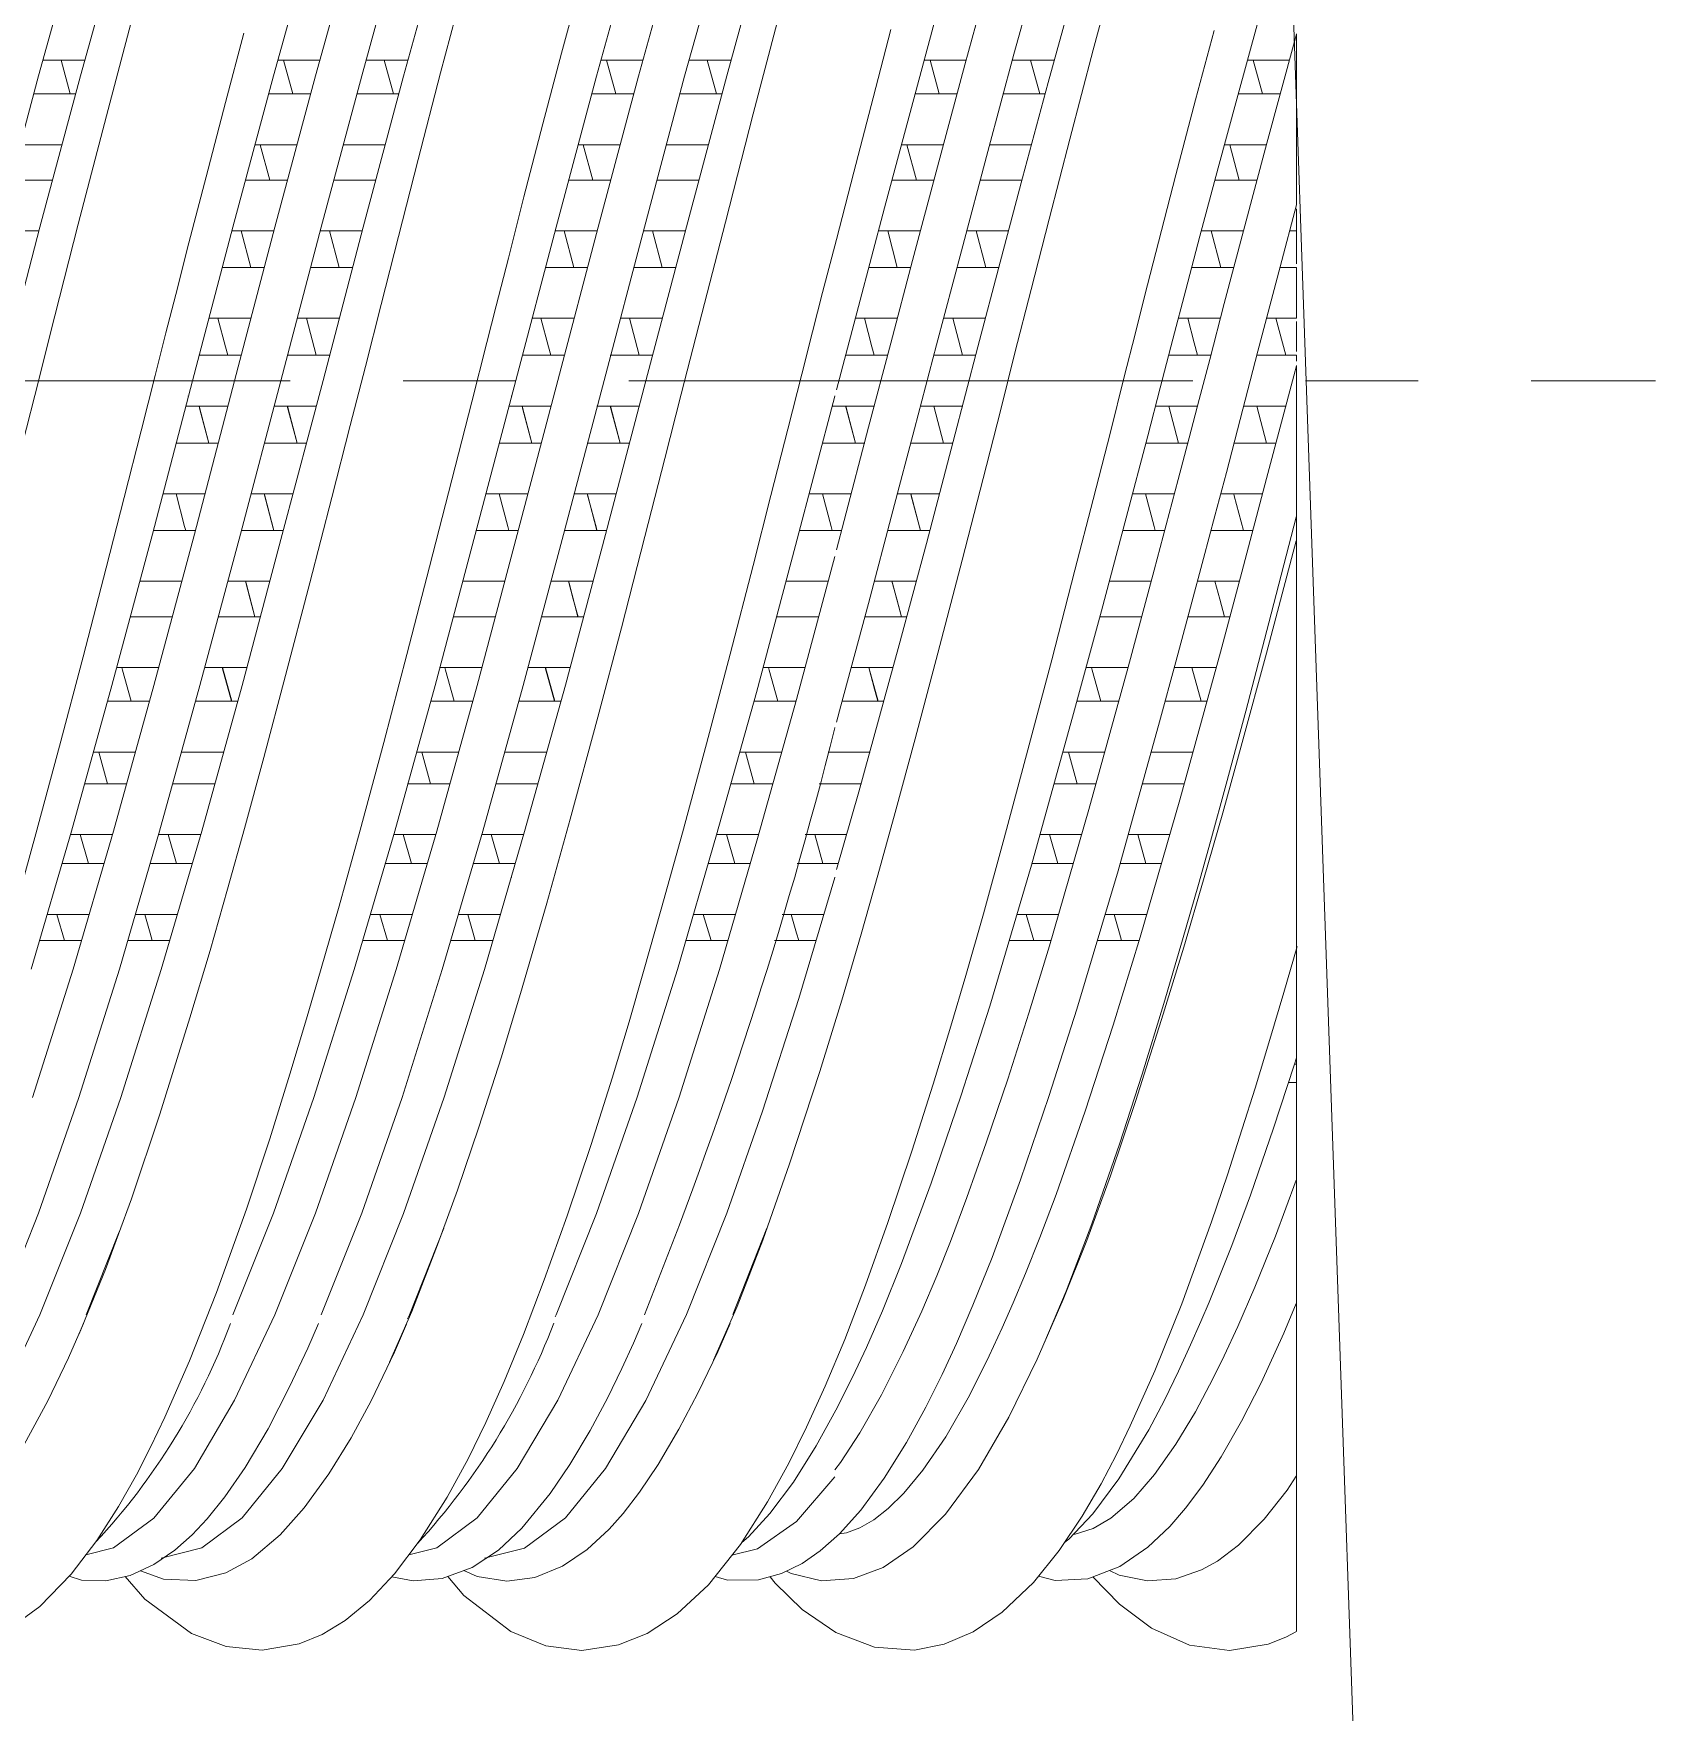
# Model space of a CAD drawing. Header units: millimetres. Extents: x 4229 to 8429, y -1187 to 1783.
# Drawn here: x 5987.61 to 6023.56, y -374.26 to -337.05 of the extents above; entities that cross this region are included whole.
import ezdxf

# ---------------------------------------------------------------- set-up
doc = ezdxf.new("R2010")
doc.units = ezdxf.units.MM
doc.linetypes.add('CENTER', pattern=[2, 1.25, -0.25, 0.25, -0.25])

msp = doc.modelspace()

# ---------------------------------------------------------------- linework, layer by layer
at = {"linetype": 'Continuous', "lineweight": 5}
for p, q in [((6019.066, -437.89), (6013.138, -268.136)), ((6009.336, -337.513), (6010.21, -334.384)), ((5988.611, -334.766), (5987.72, -337.993)), ((5989.546, -334.762), (5988.655, -337.989)), ((5993.823, -334.762), (5992.931, -337.989)), ((5994.754, -334.762), (5993.863, -337.989)), ((5995.777, -334.762), (5994.886, -337.989)), ((5996.712, -334.757), (5995.809, -337.998)), ((6000.989, -334.757), (6000.086, -337.998)), ((6001.92, -334.757), (6001.017, -337.998)), ((6002.943, -334.757), (6002.04, -337.998)), ((5999.312, -337.487), (5999.951, -335.131)), ((6003.767, -335.115), (6002.975, -337.993)), ((6008.851, -335.547), (6008.248, -337.744)), ((6011.654, -335.322), (6011.096, -337.414)), ((5997.195, -335.817), (5996.633, -337.923)), ((6010.726, -335.849), (6010.099, -338.135)), ((6007.066, -338.688), (6007.653, -336.521)), ((5989.765, -336.833), (5989.227, -338.873)), ((5991.867, -338.577), (5992.274, -337.044)), ((6004.089, -336.808), (6003.562, -338.833)), ((6006.216, -338.48), (6006.614, -336.962)), ((6013.366, -338.525), (6013.775, -336.984)), ((6014.277, -338.507), (6014.751, -336.776)), ((6011.096, -337.414), (6010.576, -339.393)), ((6015.555, -337.225), (6014.942, -339.484)), ((6015.6, -337.064), (6015.555, -337.225)), ((6015.6, -340.85), (6015.6, -337.062)), ((5987.814, -337.642), (5988.747, -337.642)), ((5988.221, -337.642), (5988.424, -338.391)), ((5993.022, -337.642), (5993.948, -337.642)), ((5993.357, -338.391), (5993.151, -337.642)), ((5994.974, -337.642), (5995.907, -337.642)), ((5995.381, -337.642), (5995.585, -338.391)), ((5998.899, -339.054), (5999.312, -337.487)), ((6000.181, -337.642), (6001.108, -337.642)), ((6000.516, -338.391), (6000.31, -337.642)), ((6002.133, -337.642), (6003.066, -337.642)), ((6002.54, -337.642), (6002.744, -338.391)), ((6007.35, -337.642), (6008.276, -337.642)), ((6007.685, -338.391), (6007.479, -337.642)), ((6008.248, -337.744), (6007.644, -340.007)), ((6008.76, -339.664), (6009.336, -337.513)), ((6009.302, -337.642), (6010.235, -337.642)), ((6009.709, -337.642), (6009.912, -338.391)), ((6014.514, -337.642), (6015.442, -337.642)), ((6014.846, -338.391), (6014.642, -337.642)), ((5987.72, -337.993), (5986.829, -341.336)), ((5988.655, -337.989), (5987.752, -341.345)), ((5992.931, -337.989), (5992.029, -341.345)), ((5993.863, -337.989), (5992.96, -341.345)), ((5994.886, -337.989), (5993.983, -341.345)), ((5995.809, -337.998), (5994.918, -341.34)), ((5996.633, -337.923), (5996.132, -339.847)), ((6000.086, -337.998), (5999.194, -341.34)), ((6001.017, -337.998), (6000.125, -341.34)), ((6002.04, -337.998), (6001.148, -341.34)), ((6002.975, -337.993), (6002.083, -341.336)), ((6010.099, -338.135), (6009.53, -340.248)), ((5988.542, -338.391), (5987.613, -338.391)), ((5993.748, -338.391), (5992.819, -338.391)), ((5995.703, -338.391), (5994.773, -338.391)), ((6000.907, -338.391), (5999.978, -338.391)), ((6002.862, -338.391), (6001.932, -338.391)), ((6005.789, -340.123), (6006.216, -338.48)), ((6008.075, -338.391), (6007.147, -338.391)), ((6010.03, -338.391), (6009.101, -338.391)), ((6012.93, -340.187), (6013.366, -338.525)), ((6013.867, -340.026), (6014.277, -338.507)), ((6015.239, -338.391), (6014.309, -338.391)), ((5989.227, -338.873), (5988.603, -341.276)), ((5991.434, -340.226), (5991.867, -338.577)), ((6003.562, -338.833), (6002.943, -341.23)), ((6006.472, -340.914), (6007.066, -338.688)), ((5998.48, -340.673), (5998.899, -339.054)), ((5987.311, -339.517), (5988.239, -339.517)), ((5992.518, -339.517), (5993.447, -339.517)), ((5992.636, -339.517), (5992.848, -340.302)), ((5994.471, -339.517), (5995.399, -339.517)), ((5999.677, -339.517), (6000.606, -339.517)), ((5999.795, -339.517), (6000.007, -340.302)), ((6001.631, -339.517), (6002.558, -339.517)), ((6006.845, -339.517), (6007.775, -339.517)), ((6006.964, -339.517), (6007.176, -340.302)), ((6008.174, -341.864), (6008.76, -339.664)), ((6008.799, -339.517), (6009.727, -339.517)), ((6010.576, -339.393), (6010.116, -341.167)), ((6014.004, -339.517), (6014.933, -339.517)), ((6014.123, -339.517), (6014.333, -340.302)), ((6014.942, -339.484), (6014.424, -341.425)), ((5996.132, -339.847), (5995.697, -341.553)), ((6007.644, -340.007), (6007.093, -342.082)), ((6013.462, -341.543), (6013.867, -340.026)), ((5988.027, -340.302), (5987.102, -340.302)), ((5991.056, -341.688), (5991.434, -340.226)), ((5993.238, -340.302), (5992.308, -340.302)), ((5995.188, -340.302), (5994.262, -340.302)), ((6000.397, -340.302), (5999.467, -340.302)), ((6002.347, -340.302), (6001.421, -340.302)), ((6005.403, -341.615), (6005.789, -340.123)), ((6007.566, -340.302), (6006.636, -340.302)), ((6009.515, -340.302), (6008.59, -340.302)), ((6009.53, -340.248), (6009.032, -342.12)), ((6012.543, -341.679), (6012.93, -340.187)), ((6014.724, -340.302), (6013.793, -340.302)), ((6015.6, -340.302), (6015.6, -340.738)), ((5998.134, -342.033), (5998.48, -340.673)), ((6005.892, -343.1), (6006.472, -340.914)), ((6015.237, -342.22), (6015.602, -340.849)), ((6015.6, -340.936), (6015.6, -341.427)), ((5986.802, -341.427), (5987.728, -341.427)), ((5987.752, -341.345), (5986.861, -344.746)), ((5988.603, -341.276), (5988.084, -343.306)), ((5992.029, -341.345), (5991.137, -344.746)), ((5992.009, -341.427), (5992.939, -341.427)), ((5992.96, -341.345), (5992.068, -344.746)), ((5992.427, -342.236), (5992.215, -341.427)), ((5993.983, -341.345), (5993.091, -344.746)), ((5993.963, -341.427), (5994.889, -341.427)), ((5994.918, -341.34), (5994.026, -344.741)), ((5994.385, -342.236), (5994.171, -341.427)), ((5999.194, -341.34), (5998.303, -344.741)), ((5999.168, -341.427), (6000.098, -341.427)), ((6000.125, -341.34), (5999.234, -344.741)), ((5999.586, -342.236), (5999.374, -341.427)), ((6001.148, -341.34), (6000.257, -344.741)), ((6001.122, -341.427), (6002.048, -341.427)), ((6002.083, -341.336), (6001.18, -344.751)), ((6001.544, -342.236), (6001.33, -341.427)), ((6002.943, -341.23), (6002.42, -343.266)), ((6006.336, -341.427), (6007.267, -341.427)), ((6006.754, -342.236), (6006.543, -341.427)), ((6008.29, -341.427), (6009.216, -341.427)), ((6008.713, -342.236), (6008.499, -341.427)), ((6010.116, -341.167), (6009.717, -342.725)), ((6013.493, -341.427), (6014.423, -341.427)), ((6013.921, -342.236), (6013.707, -341.427)), ((6014.424, -341.425), (6014, -343.031)), ((6015.448, -341.427), (6015.6, -341.427)), ((6015.6, -342.153), (6015.6, -341.427)), ((6015.6, -341.503), (6015.6, -341.748)), ((5990.761, -342.836), (5991.056, -341.688)), ((5995.697, -341.553), (5995.315, -343.058)), ((6005.099, -342.794), (6005.403, -341.615)), ((6007.623, -343.948), (6008.174, -341.864)), ((6012.243, -342.853), (6012.543, -341.679)), ((6013.148, -342.73), (6013.462, -341.543)), ((5992.724, -342.236), (5991.794, -342.236)), ((5994.674, -342.236), (5993.748, -342.236)), ((5997.866, -343.087), (5998.134, -342.033)), ((5999.883, -342.236), (5998.953, -342.236)), ((6001.833, -342.236), (6000.907, -342.236)), ((6007.052, -342.236), (6006.122, -342.236)), ((6007.093, -342.082), (6006.609, -343.913)), ((6009.002, -342.236), (6008.076, -342.236)), ((6009.032, -342.12), (6008.541, -343.996)), ((6014.21, -342.236), (6013.279, -342.236)), ((6014.747, -344.091), (6015.237, -342.22)), ((6015.6, -342.236), (6015.233, -342.236)), ((6015.6, -342.236), (6015.6, -343.362)), ((5990.546, -343.681), (5990.761, -342.836)), ((6004.877, -343.661), (6005.099, -342.794)), ((6009.717, -342.725), (6009.362, -344.125)), ((6012.024, -343.712), (6012.243, -342.853)), ((6012.861, -343.828), (6013.148, -342.73)), ((5988.084, -343.306), (5987.637, -345.075)), ((5991.496, -343.362), (5992.427, -343.362)), ((5991.698, -343.362), (5991.864, -343.994)), ((5993.45, -343.362), (5994.379, -343.362)), ((5993.657, -343.362), (5993.872, -344.183)), ((5995.315, -343.058), (5994.966, -344.427)), ((5997.658, -343.901), (5997.866, -343.087)), ((5998.655, -343.362), (5999.586, -343.362)), ((5998.857, -343.362), (5999.023, -343.994)), ((6000.609, -343.362), (6001.538, -343.362)), ((6000.817, -343.362), (6001.031, -344.183)), ((6002.42, -343.266), (6001.964, -345.047)), ((6005.406, -344.945), (6005.892, -343.1)), ((6005.823, -343.362), (6006.754, -343.362)), ((6006.026, -343.362), (6006.192, -343.994)), ((6007.778, -343.362), (6008.707, -343.362)), ((6007.985, -343.362), (6008.2, -344.183)), ((6012.983, -343.362), (6013.914, -343.362)), ((6013.193, -343.362), (6013.336, -343.907)), ((6014, -343.031), (6013.677, -344.272)), ((6014.938, -343.362), (6015.6, -343.362)), ((6015.145, -343.362), (6015.362, -344.183)), ((5990.307, -344.63), (5990.546, -343.681)), ((6004.636, -344.6), (6004.877, -343.661)), ((6011.785, -344.66), (6012.024, -343.712)), ((6015.6, -344.1), (6015.6, -343.437)), ((5991.864, -343.994), (5991.914, -344.183)), ((5997.323, -345.211), (5997.658, -343.901)), ((5999.023, -343.994), (5999.073, -344.183)), ((6006.609, -343.913), (6006.119, -345.773)), ((6006.192, -343.994), (6006.241, -344.183)), ((6007.132, -345.812), (6007.623, -343.948)), ((6008.541, -343.996), (6007.995, -346.094)), ((6009.362, -344.125), (6009.038, -345.41)), ((6012.581, -344.906), (6012.861, -343.828)), ((6013.336, -343.907), (6013.408, -344.183)), ((6014.353, -345.608), (6014.747, -344.091)), ((5992.21, -344.183), (5991.279, -344.183)), ((5994.164, -344.183), (5993.233, -344.183)), ((5994.966, -344.427), (5994.63, -345.741)), ((5999.369, -344.183), (5998.438, -344.183)), ((6001.323, -344.183), (6000.392, -344.183)), ((6006.538, -344.183), (6005.607, -344.183)), ((6008.492, -344.183), (6007.561, -344.183)), ((6013.7, -344.183), (6012.769, -344.183)), ((6013.677, -344.272), (6013.445, -345.164)), ((6015.6, -344.183), (6014.723, -344.183)), ((6015.6, -344.407), (6015.568, -344.528)), ((6015.6, -344.183), (6015.6, -344.314)), ((6015.6, -348.276), (6015.6, -344.406)), ((5989.998, -345.853), (5990.307, -344.63)), ((5991.137, -344.746), (5990.246, -348.146)), ((5992.068, -344.746), (5991.177, -348.146)), ((5993.091, -344.746), (5992.2, -348.146)), ((5994.026, -344.741), (5993.123, -348.156)), ((5998.303, -344.741), (5997.4, -348.156)), ((5999.234, -344.741), (5998.331, -348.156)), ((6000.257, -344.741), (5999.354, -348.156)), ((6001.18, -344.751), (6000.289, -348.151)), ((6004.325, -345.817), (6004.636, -344.6)), ((6011.476, -345.886), (6011.785, -344.66)), ((6015.568, -344.528), (6014.937, -346.916)), ((5987.637, -345.075), (5987.271, -346.52)), ((5991.041, -345.086), (5991.041, -345.083)), ((5996.879, -346.944), (5997.323, -345.211)), ((5998.2, -345.086), (5998.2, -345.083)), ((6001.964, -345.047), (6001.601, -346.47)), ((6005.369, -345.086), (6004.501, -348.398)), ((6005.369, -345.086), (6005.369, -345.083)), ((6012.305, -345.969), (6012.581, -344.906)), ((6013.445, -345.164), (6013.224, -346.015)), ((5990.991, -345.309), (5991.922, -345.309)), ((5991.041, -345.309), (5991.914, -345.309)), ((5991.29, -345.352), (5991.279, -345.309)), ((5991.497, -346.13), (5991.283, -345.309)), ((5991.496, -346.13), (5991.29, -345.352)), ((5992.937, -345.309), (5993.872, -345.309)), ((5992.945, -345.309), (5993.876, -345.309)), ((5993.45, -346.13), (5993.233, -345.309)), ((5993.451, -346.13), (5993.237, -345.309)), ((5998.15, -345.309), (5999.081, -345.309)), ((5998.2, -345.309), (5999.073, -345.309)), ((5998.45, -345.352), (5998.438, -345.309)), ((5998.656, -346.13), (5998.442, -345.309)), ((5998.655, -346.13), (5998.45, -345.352)), ((6000.096, -345.309), (6001.031, -345.309)), ((6000.104, -345.309), (6001.035, -345.309)), ((6000.609, -346.13), (6000.392, -345.309)), ((6000.61, -346.13), (6000.396, -345.309)), ((6005.318, -345.309), (6006.25, -345.309)), ((6005.369, -345.309), (6006.241, -345.309)), ((6005.618, -345.352), (6005.607, -345.309)), ((6005.825, -346.13), (6005.611, -345.309)), ((6005.824, -346.13), (6005.618, -345.352)), ((6007.265, -345.309), (6008.2, -345.309)), ((6007.273, -345.309), (6008.204, -345.309)), ((6007.778, -346.13), (6007.561, -345.309)), ((6007.779, -346.13), (6007.565, -345.309)), ((6009.038, -345.41), (6008.657, -346.909)), ((6012.477, -345.309), (6013.408, -345.309)), ((6012.983, -346.13), (6012.769, -345.309)), ((6014.048, -346.776), (6014.353, -345.608)), ((6014.431, -345.309), (6015.362, -345.309)), ((6014.937, -346.13), (6014.723, -345.309)), ((5989.621, -347.336), (5989.998, -345.853)), ((5994.63, -345.741), (5994.22, -347.332)), ((6003.95, -347.291), (6004.325, -345.817)), ((6006.119, -345.773), (6005.577, -347.841)), ((6006.656, -347.629), (6007.132, -345.812)), ((6011.096, -347.377), (6011.476, -345.886)), ((6011.828, -347.784), (6012.305, -345.969)), ((5991.708, -346.13), (5990.777, -346.13)), ((5991.698, -346.13), (5991.041, -346.13)), ((5993.658, -346.13), (5992.721, -346.13)), ((5993.659, -346.13), (5992.731, -346.13)), ((5998.867, -346.13), (5997.936, -346.13)), ((5998.857, -346.13), (5998.2, -346.13)), ((6000.817, -346.13), (5999.88, -346.13)), ((6000.818, -346.13), (5999.89, -346.13)), ((6006.035, -346.13), (6005.104, -346.13)), ((6006.026, -346.13), (6005.369, -346.13)), ((6007.986, -346.13), (6007.049, -346.13)), ((6007.987, -346.13), (6007.058, -346.13)), ((6007.995, -346.094), (6007.399, -348.356)), ((6013.194, -346.13), (6012.263, -346.13)), ((6013.224, -346.015), (6012.982, -346.937)), ((6015.145, -346.13), (6014.217, -346.13)), ((6001.601, -346.47), (6001.161, -348.199)), ((5996.384, -348.867), (5996.879, -346.944)), ((6008.657, -346.909), (6008.19, -348.722)), ((6012.982, -346.937), (6012.449, -348.944)), ((6013.793, -347.74), (6014.048, -346.776)), ((6014.937, -346.916), (6014.387, -348.988)), ((5989.221, -348.891), (5989.621, -347.336)), ((5990.481, -347.255), (5991.412, -347.255)), ((5990.769, -347.255), (5990.96, -347.979)), ((5991.041, -347.255), (5991.403, -347.255)), ((5992.427, -347.255), (5993.361, -347.255)), ((5992.435, -347.255), (5993.362, -347.255)), ((5992.723, -347.255), (5992.734, -347.295)), ((5992.725, -347.255), (5992.925, -348.013)), ((5992.734, -347.295), (5992.938, -348.064)), ((5994.22, -347.332), (5993.731, -349.227)), ((5997.64, -347.255), (5998.571, -347.255)), ((5997.929, -347.255), (5998.119, -347.979)), ((5998.2, -347.255), (5998.562, -347.255)), ((5999.586, -347.255), (6000.521, -347.255)), ((5999.595, -347.255), (6000.521, -347.255)), ((5999.882, -347.255), (5999.893, -347.295)), ((5999.884, -347.255), (6000.084, -348.013)), ((5999.893, -347.295), (6000.097, -348.064)), ((6003.558, -348.839), (6003.95, -347.291)), ((6004.808, -347.255), (6005.739, -347.255)), ((6005.097, -347.255), (6005.288, -347.979)), ((6005.369, -347.255), (6005.731, -347.255)), ((6006.754, -347.255), (6007.689, -347.255)), ((6006.763, -347.255), (6007.689, -347.255)), ((6007.051, -347.255), (6007.061, -347.295)), ((6007.052, -347.255), (6007.253, -348.013)), ((6007.061, -347.295), (6007.266, -348.064)), ((6010.692, -348.944), (6011.096, -347.377)), ((6011.967, -347.255), (6012.897, -347.255)), ((6012.255, -347.255), (6012.446, -347.979)), ((6013.921, -347.255), (6014.847, -347.255)), ((6014.209, -347.255), (6014.22, -347.295)), ((6014.22, -347.295), (6014.424, -348.064)), ((6005.577, -347.841), (6005.405, -348.49)), ((6006.116, -349.684), (6006.656, -347.629)), ((6011.279, -349.842), (6011.828, -347.784)), ((6013.543, -348.682), (6013.793, -347.74)), ((6015.593, -347.771), (6014.988, -350.108)), ((6015.6, -347.745), (6015.593, -347.771)), ((6015.6, -347.745), (6015.6, -357.329)), ((5990.246, -348.146), (5989.343, -351.503)), ((5991.197, -348.064), (5990.267, -348.064)), ((5991.177, -348.146), (5990.274, -351.503)), ((5990.96, -347.979), (5990.983, -348.064)), ((5991.19, -348.064), (5991.041, -348.064)), ((5992.2, -348.146), (5991.297, -351.503)), ((5993.148, -348.064), (5992.214, -348.064)), ((5993.147, -348.064), (5992.221, -348.064)), ((5993.123, -348.156), (5992.232, -351.498)), ((5992.925, -348.013), (5992.939, -348.064)), ((5997.4, -348.156), (5996.509, -351.498)), ((5998.356, -348.064), (5997.426, -348.064)), ((5998.331, -348.156), (5997.44, -351.498)), ((5998.119, -347.979), (5998.142, -348.064)), ((5998.35, -348.064), (5998.2, -348.064)), ((5999.354, -348.156), (5998.463, -351.498)), ((6000.307, -348.064), (5999.373, -348.064)), ((6000.306, -348.064), (5999.381, -348.064)), ((6000.289, -348.151), (5999.398, -351.494)), ((6000.084, -348.013), (6000.098, -348.064)), ((6001.161, -348.199), (6000.641, -350.22)), ((6005.525, -348.064), (6004.595, -348.064)), ((6005.288, -347.979), (6005.311, -348.064)), ((6005.518, -348.064), (6005.369, -348.064)), ((6007.476, -348.064), (6006.542, -348.064)), ((6007.474, -348.064), (6006.549, -348.064)), ((6007.253, -348.013), (6007.266, -348.064)), ((6012.683, -348.064), (6011.753, -348.064)), ((6012.446, -347.979), (6012.469, -348.064)), ((6014.632, -348.064), (6013.707, -348.064)), ((6004.501, -348.398), (6003.63, -351.655)), ((6007.399, -348.356), (6006.796, -350.599)), ((6014.933, -350.783), (6015.595, -348.296)), ((6015.595, -348.296), (6015.601, -348.276)), ((5988.708, -350.861), (5989.221, -348.891)), ((5991.041, -348.64), (5991.041, -348.64)), ((5995.881, -350.812), (5996.384, -348.867)), ((5998.2, -348.64), (5998.2, -348.64)), ((6003.05, -350.805), (6003.558, -348.839)), ((6005.369, -348.64), (6004.518, -351.813)), ((6005.369, -348.64), (6005.369, -348.64)), ((6008.19, -348.722), (6007.651, -350.784)), ((6010.175, -350.93), (6010.692, -348.944)), ((6012.449, -348.944), (6011.869, -351.096)), ((6013.255, -349.762), (6013.543, -348.682)), ((5989.967, -349.19), (5990.897, -349.19)), ((5991.919, -349.19), (5992.847, -349.19)), ((5991.922, -349.19), (5992.847, -349.19)), ((5992.413, -349.587), (5992.307, -349.19)), ((5992.32, -349.235), (5992.308, -349.19)), ((5992.518, -349.975), (5992.32, -349.235)), ((5993.731, -349.227), (5993.198, -351.277)), ((5997.126, -349.19), (5998.056, -349.19)), ((5999.078, -349.19), (6000.006, -349.19)), ((5999.081, -349.19), (6000.007, -349.19)), ((5999.479, -349.235), (5999.467, -349.19)), ((5999.573, -349.587), (5999.467, -349.19)), ((5999.677, -349.975), (5999.479, -349.235)), ((6004.295, -349.19), (6005.225, -349.19)), ((6006.246, -349.19), (6007.175, -349.19)), ((6006.249, -349.19), (6007.175, -349.19)), ((6006.741, -349.587), (6006.635, -349.19)), ((6006.647, -349.235), (6006.635, -349.19)), ((6006.845, -349.975), (6006.647, -349.235)), ((6011.453, -349.19), (6012.383, -349.19)), ((6013.408, -349.19), (6014.333, -349.19)), ((6013.899, -349.587), (6013.793, -349.19)), ((6014.387, -348.988), (6013.915, -350.758)), ((5992.518, -349.975), (5992.413, -349.587)), ((5999.678, -349.975), (5999.573, -349.587)), ((6005.505, -351.95), (6006.116, -349.684)), ((6006.846, -349.975), (6006.741, -349.587)), ((6014.004, -349.975), (6013.899, -349.587)), ((5990.686, -349.975), (5989.757, -349.975)), ((5992.636, -349.975), (5991.71, -349.975)), ((5992.638, -349.975), (5991.711, -349.975)), ((5997.845, -349.975), (5996.916, -349.975)), ((5999.795, -349.975), (5998.869, -349.975)), ((5999.797, -349.975), (5998.87, -349.975)), ((6005.013, -349.975), (6004.085, -349.975)), ((6006.964, -349.975), (6006.038, -349.975)), ((6006.965, -349.975), (6006.039, -349.975)), ((6010.661, -352.12), (6011.279, -349.842)), ((6012.171, -349.975), (6011.243, -349.975)), ((6012.928, -350.973), (6013.255, -349.762)), ((6014.124, -349.975), (6013.197, -349.975)), ((6000.641, -350.22), (6000.119, -352.198)), ((6014.988, -350.108), (6014.476, -352.072)), ((5995.373, -352.764), (5995.881, -350.812)), ((6002.525, -352.794), (6003.05, -350.805)), ((6006.796, -350.599), (6005.901, -353.858)), ((6007.651, -350.784), (6007.147, -352.681)), ((6013.915, -350.758), (6013.019, -354.035)), ((6014.399, -352.765), (6014.933, -350.783)), ((5988.184, -352.844), (5988.708, -350.861)), ((5989.452, -351.1), (5990.382, -351.1)), ((5989.585, -351.159), (5989.569, -351.1)), ((5989.775, -351.85), (5989.585, -351.159)), ((5991.407, -351.1), (5992.335, -351.1)), ((5991.407, -351.1), (5992.331, -351.1)), ((5991.793, -351.1), (5991.921, -351.578)), ((5991.798, -351.1), (5992.002, -351.85)), ((5996.611, -351.1), (5997.541, -351.1)), ((5996.744, -351.159), (5996.728, -351.1)), ((5996.934, -351.85), (5996.744, -351.159)), ((5998.566, -351.1), (5999.49, -351.1)), ((5998.566, -351.1), (5999.494, -351.1)), ((5998.952, -351.1), (5999.08, -351.578)), ((5998.957, -351.1), (5999.161, -351.85)), ((6003.779, -351.1), (6004.71, -351.1)), ((6003.913, -351.159), (6003.897, -351.1)), ((6004.103, -351.85), (6003.913, -351.159)), ((6005.734, -351.1), (6006.659, -351.1)), ((6005.735, -351.1), (6006.663, -351.1)), ((6006.121, -351.1), (6006.248, -351.578)), ((6006.125, -351.1), (6006.33, -351.85)), ((6009.647, -352.927), (6010.175, -350.93)), ((6010.938, -351.1), (6011.868, -351.1)), ((6011.869, -351.096), (6010.999, -354.251)), ((6011.071, -351.159), (6011.055, -351.1)), ((6011.261, -351.85), (6011.071, -351.159)), ((6012.565, -352.305), (6012.928, -350.973)), ((6012.893, -351.1), (6013.821, -351.1)), ((6013.283, -351.1), (6013.488, -351.85)), ((5989.343, -351.503), (5988.451, -354.73)), ((5990.274, -351.503), (5989.383, -354.73)), ((5991.297, -351.503), (5990.406, -354.73)), ((5992.232, -351.498), (5991.341, -354.725)), ((5993.198, -351.277), (5992.718, -353.096)), ((5996.509, -351.498), (5995.617, -354.725)), ((5997.44, -351.498), (5996.548, -354.725)), ((5998.463, -351.498), (5997.571, -354.725)), ((5999.398, -351.494), (5998.495, -354.734)), ((5990.175, -351.85), (5989.249, -351.85)), ((5992.13, -351.85), (5991.203, -351.85)), ((5992.125, -351.85), (5991.204, -351.85)), ((5991.921, -351.578), (5991.995, -351.85)), ((5997.335, -351.85), (5996.408, -351.85)), ((5999.289, -351.85), (5998.362, -351.85)), ((5999.284, -351.85), (5998.364, -351.85)), ((5999.08, -351.578), (5999.154, -351.85)), ((6003.63, -351.655), (6002.749, -354.812)), ((6004.503, -351.85), (6003.576, -351.85)), ((6004.518, -351.813), (6003.659, -354.887)), ((6006.458, -351.85), (6005.531, -351.85)), ((6006.453, -351.85), (6005.532, -351.85)), ((6006.248, -351.578), (6006.323, -351.85)), ((6011.661, -351.85), (6010.734, -351.85)), ((6013.616, -351.85), (6012.689, -351.85)), ((6000.119, -352.198), (5999.504, -354.463)), ((6005.405, -352.312), (6005.505, -351.95)), ((6009.728, -355.48), (6010.661, -352.12)), ((6011.647, -355.605), (6012.565, -352.305)), ((6014.476, -352.072), (6014.045, -353.684)), ((5991.041, -352.44), (5991.041, -352.43)), ((5998.2, -352.44), (5998.2, -352.43)), ((6005.369, -352.44), (6005.369, -352.43)), ((6007.147, -352.681), (6006.705, -354.317)), ((5987.662, -354.788), (5988.184, -352.844)), ((5988.938, -352.975), (5989.865, -352.975)), ((5989.059, -352.975), (5989.251, -353.678)), ((5990.892, -352.975), (5991.823, -352.975)), ((5991.041, -352.975), (5991.816, -352.975)), ((5994.851, -354.703), (5995.373, -352.764)), ((5996.097, -352.975), (5997.024, -352.975)), ((5996.218, -352.975), (5996.41, -353.678)), ((5998.052, -352.975), (5998.982, -352.975)), ((5998.2, -352.975), (5998.975, -352.975)), ((6001.992, -354.761), (6002.525, -352.794)), ((6003.266, -352.975), (6004.193, -352.975)), ((6003.386, -352.975), (6003.579, -353.678)), ((6005.22, -352.975), (6006.15, -352.975)), ((6005.369, -352.975), (6006.144, -352.975)), ((6009.123, -354.882), (6009.647, -352.927)), ((6010.424, -352.975), (6011.351, -352.975)), ((6010.545, -352.975), (6010.737, -353.678)), ((6012.378, -352.975), (6013.309, -352.975)), ((6013.967, -354.318), (6014.399, -352.765)), ((5992.718, -353.096), (5992.289, -354.672)), ((5989.671, -353.678), (5988.743, -353.678)), ((5991.631, -353.678), (5990.697, -353.678)), ((5991.623, -353.678), (5991.041, -353.678)), ((5996.831, -353.678), (5995.902, -353.678)), ((5998.79, -353.678), (5997.856, -353.678)), ((5998.782, -353.678), (5998.2, -353.678)), ((6003.999, -353.678), (6003.071, -353.678)), ((6005.958, -353.678), (6005.025, -353.678)), ((6005.951, -353.678), (6005.369, -353.678)), ((6011.157, -353.678), (6010.229, -353.678)), ((6013.117, -353.678), (6012.183, -353.678)), ((6014.045, -353.684), (6013.695, -354.96)), ((6005.901, -353.858), (6005.408, -355.58)), ((6013.019, -354.035), (6012.136, -357.073)), ((5999.504, -354.463), (5998.983, -356.322)), ((6006.705, -354.317), (6006.325, -355.704)), ((6010.999, -354.251), (6010.128, -357.268)), ((6013.542, -355.807), (6013.967, -354.318)), ((5987.204, -356.459), (5987.662, -354.788)), ((5988.451, -354.73), (5987.56, -357.786)), ((5988.43, -354.803), (5989.354, -354.803)), ((5989.383, -354.73), (5988.491, -357.786)), ((5988.828, -355.447), (5988.643, -354.803)), ((5990.406, -354.73), (5989.514, -357.786)), ((5990.384, -354.803), (5991.31, -354.803)), ((5991.341, -354.725), (5990.438, -357.795)), ((5990.776, -355.447), (5990.595, -354.803)), ((5991.041, -354.803), (5991.303, -354.803)), ((5992.289, -354.672), (5991.913, -356.014)), ((5994.383, -356.389), (5994.851, -354.703)), ((5995.617, -354.725), (5994.714, -357.795)), ((5995.59, -354.803), (5996.513, -354.803)), ((5996.548, -354.725), (5995.645, -357.795)), ((5995.987, -355.447), (5995.802, -354.803)), ((5997.571, -354.725), (5996.668, -357.795)), ((5997.543, -354.803), (5998.469, -354.803)), ((5998.495, -354.734), (5997.603, -357.791)), ((5997.935, -355.447), (5997.754, -354.803)), ((5998.2, -354.803), (5998.462, -354.803)), ((6001.522, -356.456), (6001.992, -354.761)), ((6002.749, -354.812), (6001.88, -357.791)), ((6002.758, -354.803), (6003.682, -354.803)), ((6003.659, -354.887), (6002.811, -357.791)), ((6003.156, -355.447), (6002.971, -354.803)), ((6004.712, -354.803), (6005.637, -354.803)), ((6005.104, -355.447), (6004.923, -354.803)), ((6005.369, -354.803), (6005.63, -354.803)), ((6008.662, -356.557), (6009.123, -354.882)), ((6009.916, -354.803), (6010.84, -354.803)), ((6010.314, -355.447), (6010.129, -354.803)), ((6011.87, -354.803), (6012.796, -354.803)), ((6012.262, -355.447), (6012.081, -354.803)), ((6013.695, -354.96), (6013.428, -355.911)), ((5989.168, -355.447), (5988.252, -355.447)), ((5991.123, -355.447), (5990.205, -355.447)), ((5991.118, -355.447), (5991.041, -355.447)), ((5996.327, -355.447), (5995.411, -355.447)), ((5998.282, -355.447), (5997.364, -355.447)), ((5998.277, -355.447), (5998.2, -355.447)), ((6003.496, -355.447), (6002.579, -355.447)), ((6005.45, -355.447), (6004.533, -355.447)), ((6005.446, -355.447), (6005.369, -355.447)), ((6008.801, -358.604), (6009.728, -355.48)), ((6010.654, -355.447), (6009.737, -355.447)), ((6010.733, -358.674), (6011.647, -355.605)), ((6012.609, -355.447), (6011.691, -355.447)), ((5991.041, -355.749), (5991.041, -355.757)), ((5991.913, -356.014), (5991.522, -357.369)), ((5998.2, -355.749), (5998.2, -355.757)), ((6005.369, -355.757), (6004.57, -358.433)), ((6005.369, -355.749), (6005.369, -355.757)), ((6006.325, -355.704), (6005.955, -357.01)), ((6013.428, -355.911), (6013.076, -357.135)), ((6013.101, -357.3), (6013.542, -355.807)), ((5993.988, -357.769), (5994.383, -356.389)), ((5998.983, -356.322), (5998.442, -358.2)), ((6015.6, -356.367), (6015.6, -359.749)), ((5987.918, -356.572), (5988.843, -356.572)), ((5988.126, -356.572), (5988.297, -357.147)), ((5989.873, -356.572), (5990.796, -356.572)), ((5990.074, -356.572), (5990.192, -356.986)), ((5995.077, -356.572), (5996.002, -356.572)), ((5995.285, -356.572), (5995.456, -357.147)), ((5997.032, -356.572), (5997.955, -356.572)), ((5997.233, -356.572), (5997.351, -356.986)), ((6001.131, -357.834), (6001.522, -356.456)), ((6002.246, -356.572), (6003.171, -356.572)), ((6002.454, -356.572), (6002.625, -357.147)), ((6004.201, -356.572), (6005.123, -356.572)), ((6004.402, -356.572), (6004.52, -356.986)), ((6008.271, -357.926), (6008.662, -356.557)), ((6009.404, -356.572), (6010.329, -356.572)), ((6009.612, -356.572), (6009.783, -357.147)), ((6011.359, -356.572), (6012.281, -356.572)), ((6011.56, -356.572), (6011.678, -356.986)), ((5988.677, -357.147), (5987.748, -357.147)), ((5990.627, -357.147), (5989.702, -357.147)), ((5990.192, -356.986), (5990.24, -357.147)), ((5995.836, -357.147), (5994.907, -357.147)), ((5997.787, -357.147), (5996.861, -357.147)), ((5997.351, -356.986), (5997.4, -357.147)), ((6003.005, -357.147), (6002.075, -357.147)), ((6004.955, -357.147), (6004.03, -357.147)), ((6004.52, -356.986), (6004.568, -357.147)), ((6005.955, -357.01), (6005.525, -358.469)), ((6010.163, -357.147), (6009.234, -357.147)), ((6012.113, -357.147), (6011.188, -357.147)), ((6012.136, -357.073), (6011.536, -359.026)), ((6011.678, -356.986), (6011.726, -357.147)), ((6013.076, -357.135), (6012.659, -358.546)), ((5991.522, -357.369), (5991.076, -358.867)), ((6010.128, -357.268), (6009.67, -358.758)), ((6012.649, -358.784), (6013.101, -357.3)), ((6015.317, -358.305), (6015.613, -357.284)), ((6015.6, -372.454), (6015.6, -357.226)), ((5988.491, -357.786), (5987.588, -360.632)), ((5989.514, -357.786), (5988.611, -360.632)), ((5990.438, -357.795), (5989.546, -360.628)), ((5993.66, -358.886), (5993.988, -357.769)), ((5994.714, -357.795), (5993.823, -360.628)), ((5995.645, -357.795), (5994.754, -360.628)), ((5996.668, -357.795), (5995.777, -360.628)), ((5997.603, -357.791), (5996.712, -360.624)), ((6000.808, -358.951), (6001.131, -357.834)), ((6001.88, -357.791), (6000.989, -360.624)), ((6002.811, -357.791), (6001.92, -360.624)), ((5998.442, -358.2), (5997.981, -359.727)), ((6007.939, -359.052), (6008.271, -357.926)), ((6004.57, -358.433), (6003.767, -360.929)), ((6005.525, -358.469), (6005.036, -360.054)), ((6008.164, -360.598), (6008.801, -358.604)), ((6012.659, -358.546), (6012.179, -360.11)), ((6015.113, -358.994), (6015.317, -358.305)), ((5991.076, -358.867), (5990.413, -360.997)), ((5993.29, -360.112), (5993.66, -358.886)), ((6000.431, -360.202), (6000.808, -358.951)), ((6009.67, -358.758), (6009.2, -360.22)), ((6010.115, -360.607), (6010.733, -358.674)), ((6012.043, -360.695), (6012.649, -358.784)), ((6014.92, -359.639), (6015.113, -358.994)), ((6007.549, -360.331), (6007.939, -359.052)), ((6011.536, -359.026), (6010.92, -360.936)), ((5997.981, -359.727), (5997.482, -361.287)), ((6014.682, -360.42), (6014.92, -359.639)), ((6015.547, -359.916), (6015.6, -359.747)), ((5992.846, -361.542), (5993.29, -360.112)), ((6005.036, -360.054), (6004.366, -362.103)), ((6012.179, -360.11), (6011.681, -361.665)), ((6015.094, -361.308), (6015.547, -359.916)), ((6015.555, -359.892), (6015.6, -359.892)), ((6015.6, -359.841), (6015.6, -359.892)), ((6015.6, -360.213), (6015.6, -359.967)), ((5999.968, -361.668), (6000.431, -360.202)), ((6007.076, -361.819), (6007.549, -360.331)), ((6009.2, -360.22), (6008.723, -361.634)), ((6014.4, -361.326), (6014.682, -360.42)), ((6015.6, -360.296), (6015.423, -360.296)), ((6015.6, -360.296), (6015.6, -361.422)), ((5988.611, -360.632), (5987.72, -363.194)), ((5989.546, -360.628), (5988.655, -363.19)), ((5993.823, -360.628), (5992.931, -363.19)), ((5994.754, -360.628), (5993.863, -363.19)), ((5995.777, -360.628), (5994.886, -363.19)), ((5996.712, -360.624), (5995.809, -363.197)), ((6000.989, -360.624), (6000.086, -363.197)), ((6001.92, -360.624), (6001.017, -363.197)), ((6007.506, -362.528), (6008.164, -360.598)), ((6009.485, -362.457), (6010.115, -360.607)), ((6011.477, -362.369), (6012.043, -360.695)), ((5990.413, -360.997), (5989.781, -362.877)), ((6003.767, -360.929), (6002.975, -363.194)), ((6010.92, -360.936), (6010.276, -362.779)), ((5992.33, -363.107), (5992.846, -361.542)), ((5997.482, -361.287), (5997.007, -362.681)), ((6014.071, -362.345), (6014.4, -361.326)), ((6014.578, -362.796), (6015.094, -361.308)), ((5999.436, -363.255), (5999.968, -361.668)), ((6006.547, -363.399), (6007.076, -361.819)), ((6008.723, -361.634), (6008.292, -362.848)), ((6011.681, -361.665), (6011.068, -363.431)), ((6004.366, -362.103), (6003.773, -363.789)), ((6013.719, -363.386), (6014.071, -362.345)), ((5997.007, -362.681), (5996.567, -363.898)), ((6006.85, -364.306), (6007.506, -362.528)), ((6008.855, -364.175), (6009.485, -362.457)), ((6010.951, -363.802), (6011.477, -362.369)), ((6015.597, -362.46), (6015.135, -363.703)), ((5989.781, -362.877), (5989.204, -364.439)), ((6008.292, -362.848), (6007.93, -363.818)), ((6010.276, -362.779), (6009.915, -363.734)), ((6014.165, -363.907), (6014.578, -362.796)), ((5987.72, -363.194), (5986.829, -365.441)), ((5988.655, -363.19), (5987.752, -365.447)), ((5991.666, -364.953), (5992.33, -363.107)), ((5992.931, -363.19), (5992.029, -365.447)), ((5993.863, -363.19), (5992.96, -365.447)), ((5994.886, -363.19), (5993.983, -365.447)), ((5995.809, -363.197), (5994.918, -365.444)), ((5998.93, -364.668), (5999.436, -363.255)), ((6000.086, -363.197), (5999.194, -365.444)), ((6001.017, -363.197), (6000.125, -365.444)), ((6002.975, -363.194), (6002.083, -365.441)), ((6006.052, -364.791), (6006.547, -363.399)), ((6011.068, -363.431), (6010.498, -364.923)), ((6013.057, -365.201), (6013.719, -363.386)), ((5989.512, -363.605), (5988.775, -365.447)), ((5996.701, -363.528), (5995.941, -365.444)), ((6003.865, -363.527), (6003.106, -365.441)), ((6003.773, -363.789), (6003.204, -365.26)), ((6007.93, -363.818), (6007.627, -364.58)), ((6009.915, -363.734), (6009.597, -364.53)), ((6010.433, -365.105), (6010.951, -363.802)), ((6015.135, -363.703), (6014.68, -364.831)), ((5996.567, -363.898), (5995.992, -365.371)), ((6008.43, -365.234), (6008.855, -364.175)), ((6013.859, -364.682), (6014.165, -363.907)), ((5989.204, -364.439), (5988.621, -365.863)), ((6006.423, -365.359), (6006.85, -364.306)), ((6007.627, -364.58), (6007.296, -365.362)), ((6009.597, -364.53), (6009.323, -365.183)), ((5991.066, -366.467), (5991.666, -364.953)), ((5998.466, -365.883), (5998.93, -364.668)), ((6005.588, -365.995), (6006.052, -364.791)), ((6010.498, -364.923), (6010.002, -366.091)), ((6013.662, -365.164), (6013.859, -364.682)), ((6014.68, -364.831), (6014.302, -365.702)), ((6003.204, -365.26), (6002.683, -366.452)), ((6008.063, -366.082), (6008.43, -365.234)), ((6009.323, -365.183), (6009.08, -365.734)), ((6009.855, -366.428), (6010.433, -365.105)), ((6012.461, -366.683), (6013.057, -365.201)), ((6013.479, -365.595), (6013.662, -365.164)), ((6015.322, -365.852), (6015.596, -365.196)), ((5987.752, -365.447), (5986.861, -367.34)), ((5988.382, -366.402), (5988.719, -365.64)), ((5992.96, -365.447), (5992.068, -367.34)), ((5993.689, -366.182), (5993.927, -365.639)), ((5994.918, -365.444), (5994.026, -367.338)), ((5995.992, -365.371), (5995.502, -366.495)), ((5995.61, -366.27), (5995.874, -365.651)), ((5995.941, -365.444), (5995.897, -365.536)), ((5999.194, -365.444), (5999.171, -365.493)), ((6000.125, -365.444), (5999.234, -367.338)), ((6000.905, -366.074), (6001.093, -365.635)), ((6002.083, -365.441), (6001.18, -367.342)), ((6002.773, -366.262), (6003.051, -365.634)), ((6006.068, -366.172), (6006.423, -365.359)), ((6007.296, -365.362), (6006.886, -366.259)), ((6013.253, -366.11), (6013.479, -365.595)), ((6014.302, -365.702), (6014.001, -366.351)), ((6015.6, -365.381), (6015.6, -366.463)), ((5998.041, -366.92), (5998.466, -365.883)), ((6000.648, -366.637), (6000.905, -366.074)), ((6005.155, -367.03), (6005.588, -365.995)), ((6009.08, -365.734), (6008.791, -366.357)), ((6014.815, -366.953), (6015.322, -365.852)), ((5987.925, -367.352), (5988.382, -366.402)), ((5993.287, -367.042), (5993.689, -366.182)), ((5995.09, -367.353), (5995.61, -366.27)), ((6002.334, -367.181), (6002.773, -366.262)), ((6005.761, -366.828), (6006.068, -366.172)), ((6006.886, -366.259), (6006.403, -367.218)), ((6007.745, -366.767), (6008.063, -366.082)), ((6008.791, -366.357), (6008.353, -367.231)), ((6009.226, -367.71), (6009.855, -366.428)), ((6012.984, -366.695), (6013.253, -366.11)), ((6014.001, -366.351), (6013.756, -366.852)), ((5990.52, -367.715), (5991.066, -366.467)), ((6000.329, -367.292), (6000.648, -366.637)), ((6007.383, -367.492), (6007.745, -366.767)), ((6011.916, -367.908), (6012.461, -366.683)), ((6012.673, -367.335), (6012.984, -366.695)), ((5992.807, -367.972), (5993.287, -367.042)), ((5997.634, -367.832), (5998.041, -366.92)), ((6001.913, -367.981), (6002.334, -367.181)), ((6004.742, -367.935), (6005.155, -367.03)), ((6005.395, -367.557), (6005.761, -366.828)), ((6013.756, -366.852), (6013.364, -367.592)), ((6014.384, -367.803), (6014.815, -366.953)), ((5987.404, -368.318), (5987.925, -367.352)), ((5992.068, -367.34), (5991.177, -368.848)), ((5994.026, -367.338), (5993.123, -368.851)), ((5994.649, -368.169), (5995.09, -367.353)), ((5999.234, -367.338), (5998.331, -368.851)), ((5999.946, -368.011), (6000.329, -367.292)), ((6001.18, -367.342), (6000.289, -368.849)), ((6004.958, -368.348), (6005.395, -367.557)), ((6006.403, -367.218), (6005.922, -368.061)), ((6006.956, -368.272), (6007.383, -367.492)), ((6008.353, -367.231), (6007.829, -368.147)), ((6012.326, -367.994), (6012.673, -367.335)), ((5990.212, -368.363), (5990.52, -367.715)), ((5997.241, -368.633), (5997.634, -367.832)), ((6004.347, -368.732), (6004.742, -367.935)), ((6008.55, -368.872), (6009.226, -367.71)), ((6011.61, -368.542), (6011.916, -367.908)), ((6013.364, -367.592), (6012.93, -368.314)), ((6013.933, -368.593), (6014.384, -367.803)), ((5992.301, -368.827), (5992.807, -367.972)), ((5994.156, -368.972), (5994.649, -368.169)), ((5999.5, -368.761), (5999.946, -368.011)), ((6001.454, -368.761), (6001.913, -367.981)), ((6005.922, -368.061), (6005.492, -368.717)), ((6006.465, -369.065), (6006.956, -368.272)), ((6007.829, -368.147), (6007.322, -368.888)), ((6011.667, -369.078), (6012.326, -367.994)), ((5989.893, -368.989), (5990.212, -368.363)), ((5996.776, -369.487), (5997.241, -368.633)), ((6004.451, -369.155), (6004.958, -368.348)), ((6011.272, -369.188), (6011.61, -368.542)), ((6012.93, -368.314), (6012.457, -368.982)), ((6013.523, -369.221), (6013.933, -368.593)), ((5989.497, -369.695), (5989.893, -368.989)), ((5991.177, -368.848), (5990.274, -369.948)), ((5991.85, -369.479), (5992.301, -368.827)), ((5993.123, -368.851), (5992.232, -369.946)), ((5993.61, -369.725), (5994.156, -368.972)), ((5998.331, -368.851), (5997.44, -369.946)), ((5999.061, -369.408), (5999.5, -368.761)), ((6000.289, -368.849), (5999.398, -369.945)), ((6001.043, -369.376), (6001.454, -368.761)), ((6003.875, -369.592), (6004.347, -368.732)), ((6005.369, -369.034), (6004.518, -370.029)), ((6005.492, -368.717), (6005.369, -368.877)), ((6007.322, -368.888), (6006.895, -369.4)), ((6007.821, -369.866), (6008.55, -368.872)), ((6012.457, -368.982), (6011.993, -369.515)), ((6015.393, -369.331), (6015.597, -369.02)), ((5998.432, -370.172), (5999.061, -369.408)), ((6000.68, -369.846), (6001.043, -369.376)), ((6003.929, -369.851), (6004.451, -369.155)), ((6005.947, -369.774), (6006.465, -369.065)), ((6006.895, -369.4), (6006.549, -369.739)), ((6010.852, -369.908), (6011.272, -369.188)), ((6011.084, -369.855), (6011.667, -369.078)), ((6013.142, -369.729), (6013.523, -369.221)), ((6014.888, -369.974), (6015.393, -369.331)), ((5989.013, -370.449), (5989.497, -369.695)), ((5991.459, -369.964), (5991.85, -369.479)), ((5993.078, -370.323), (5993.61, -369.725)), ((5996.181, -370.433), (5996.776, -369.487)), ((6003.278, -370.533), (6003.875, -369.592)), ((6005.472, -370.301), (6005.947, -369.774)), ((6006.549, -369.739), (6006.232, -369.987)), ((6011.993, -369.515), (6011.487, -369.954)), ((6012.792, -370.133), (6013.142, -369.729)), ((5990.274, -369.948), (5989.383, -370.612)), ((5991.123, -370.321), (5991.459, -369.964)), ((5992.232, -369.946), (5991.341, -370.612)), ((5997.44, -369.946), (5996.548, -370.612)), ((5999.398, -369.945), (5998.495, -370.613)), ((6000.367, -370.197), (6000.68, -369.846)), ((6003.455, -370.362), (6003.929, -369.851)), ((6004.518, -370.029), (6003.659, -370.634)), ((6005.922, -370.169), (6005.63, -370.278)), ((6006.232, -369.987), (6005.922, -370.169)), ((6007.107, -370.589), (6007.821, -369.866)), ((6010.344, -370.665), (6010.852, -369.908)), ((6010.557, -370.414), (6011.084, -369.855)), ((6011.487, -369.954), (6011.098, -370.184)), ((6012.307, -370.595), (6012.792, -370.133)), ((6014.315, -370.553), (6014.888, -369.974)), ((5988.446, -371.191), (5989.013, -370.449)), ((5990.741, -370.661), (5991.123, -370.321)), ((5992.446, -370.85), (5993.078, -370.323)), ((5995.614, -371.183), (5996.181, -370.433)), ((5997.914, -370.658), (5998.432, -370.172)), ((5999.884, -370.643), (6000.367, -370.197)), ((6002.566, -371.427), (6003.278, -370.533)), ((6003.305, -370.491), (6003.455, -370.362)), ((6005.047, -370.678), (6005.472, -370.301)), ((6005.63, -370.278), (6005.475, -370.297)), ((6010.463, -370.489), (6010.557, -370.414)), ((6010.697, -370.307), (6010.658, -370.307)), ((6011.098, -370.184), (6010.697, -370.307)), ((5989.383, -370.612), (5988.771, -370.765)), ((5990.278, -370.981), (5990.741, -370.661)), ((5991.341, -370.612), (5990.439, -370.835)), ((5991.872, -371.16), (5992.446, -370.85)), ((5996.548, -370.612), (5995.93, -370.765)), ((5997.33, -371.044), (5997.914, -370.658)), ((5998.495, -370.613), (5997.603, -370.835)), ((5999.331, -371.016), (5999.884, -370.643)), ((6003.659, -370.634), (6003.09, -370.769)), ((6004.646, -370.955), (6005.047, -370.678)), ((6006.441, -371.045), (6007.107, -370.589)), ((6009.77, -371.376), (6010.344, -370.665)), ((6011.686, -371.025), (6012.307, -370.595)), ((6013.495, -371.1), (6013.849, -370.904)), ((6013.849, -370.904), (6014.315, -370.553)), ((5987.749, -371.906), (5988.446, -371.191)), ((5988.398, -371.24), (5988.671, -371.323)), ((5989.211, -371.337), (5989.75, -371.223)), ((5989.639, -371.247), (5990.077, -371.749)), ((5989.75, -371.223), (5990.278, -370.981)), ((5989.982, -371.117), (5990.488, -371.3)), ((5991.208, -371.332), (5991.872, -371.16)), ((5995.056, -371.779), (5995.614, -371.183)), ((5995.55, -371.251), (5996.027, -371.343)), ((5996.668, -371.29), (5997.33, -371.044)), ((5996.793, -371.244), (5997.149, -371.667)), ((5997.15, -371.111), (5997.444, -371.246)), ((5997.444, -371.246), (5998.101, -371.347)), ((5998.101, -371.347), (5998.724, -371.264)), ((5998.724, -371.264), (5999.331, -371.016)), ((6002.714, -371.241), (6002.994, -371.323)), ((6003.68, -371.318), (6004.188, -371.18)), ((6003.934, -371.249), (6004.048, -371.39)), ((6004.188, -371.18), (6004.646, -370.955)), ((6004.3, -371.125), (6004.402, -371.178)), ((6004.402, -371.178), (6005.074, -371.338)), ((6005.781, -371.292), (6006.441, -371.045)), ((6009.882, -371.238), (6010.25, -371.335)), ((6010.973, -371.295), (6011.686, -371.025)), ((6011.089, -371.251), (6011.09, -371.253)), ((6011.09, -371.253), (6011.677, -371.855)), ((6011.454, -371.113), (6011.672, -371.218)), ((6011.672, -371.218), (6012.298, -371.343)), ((6012.925, -371.295), (6013.495, -371.1)), ((5988.671, -371.323), (5989.211, -371.337)), ((5990.488, -371.3), (5991.208, -371.332)), ((5996.027, -371.343), (5996.668, -371.29)), ((6001.872, -372.075), (6002.566, -371.427)), ((6002.994, -371.323), (6003.68, -371.318)), ((6004.048, -371.39), (6004.646, -371.974)), ((6005.074, -371.338), (6005.781, -371.292)), ((6009.081, -372.034), (6009.77, -371.376)), ((6010.25, -371.335), (6010.973, -371.295)), ((6012.298, -371.343), (6012.925, -371.295)), ((5987.094, -372.389), (5987.749, -371.906)), ((5990.077, -371.749), (5991.113, -372.508)), ((5994.52, -372.22), (5995.056, -371.779)), ((5997.149, -371.667), (5998.192, -372.462)), ((6004.646, -371.974), (6005.389, -372.484)), ((6011.677, -371.855), (6012.39, -372.39)), ((5994.005, -372.53), (5994.52, -372.22)), ((6001.212, -372.504), (6001.872, -372.075)), ((6008.433, -372.474), (6009.081, -372.034)), ((6012.39, -372.39), (6013.23, -372.763)), ((5991.113, -372.508), (5991.881, -372.799)), ((5992.678, -372.88), (5993.501, -372.736)), ((5993.501, -372.736), (5994.005, -372.53)), ((5998.192, -372.462), (5998.966, -372.778)), ((5999.759, -372.882), (6000.576, -372.761)), ((6000.576, -372.761), (6001.212, -372.504)), ((6005.389, -372.484), (6006.248, -372.808)), ((6007.136, -372.873), (6007.796, -372.746)), ((6007.796, -372.746), (6008.433, -372.474)), ((6013.23, -372.763), (6014.115, -372.881)), ((6014.115, -372.881), (6014.971, -372.741)), ((6014.971, -372.741), (6015.368, -372.589)), ((6015.368, -372.589), (6015.604, -372.462)), ((5991.881, -372.799), (5992.678, -372.88)), ((5998.966, -372.778), (5999.759, -372.882)), ((6006.248, -372.808), (6007.136, -372.873))]:
    msp.add_line(p, q, dxfattribs=at)
at = {"linetype": 'CENTER', "lineweight": 5, "ltscale": 10}
msp.add_line((5900.801, -344.746), (6023.556, -344.746), dxfattribs=at)
at = {"linetype": 'Continuous', "lineweight": 5}
for centre, radius, start, end in [((5908.067, -328.048), 100.312, 338.11179, 345.92667), ((5978.377, -360.597), 14.502, 317.0258, 339.6487), ((5984.876, -360.187), 15.266, 317.4309, 339.1121)]:
    msp.add_arc(centre, radius, start, end, dxfattribs=at)

doc.saveas('drawing.dxf')
